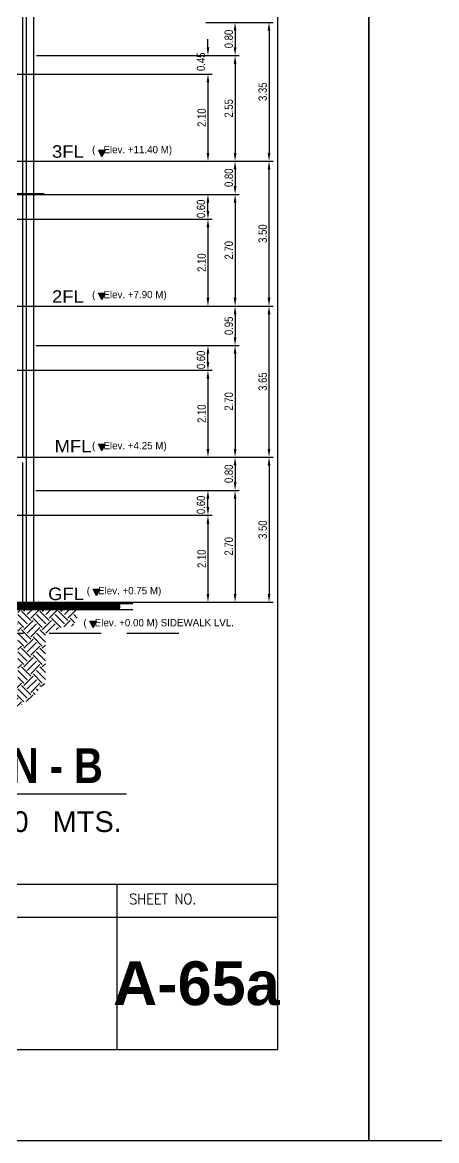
# Model space of a CAD drawing. Header units: millimetres. Extents: x 2148 to 2681, y 758 to 986.
# Drawn here: x 2469.88 to 2479.89, y 833.84 to 860.86 of the extents above; entities that cross this region are included whole.
import ezdxf
from ezdxf.enums import TextEntityAlignment as Align

# ---------------------------------------------------------------- set-up
doc = ezdxf.new("R2010")
doc.units = ezdxf.units.MM
doc.linetypes.add('27-A-2008-DD$0$LVL 11$0$xa-fp_t1_l11_39$0$HIDDEN2', pattern=[0.1875, 0.125, -0.0625])
for name, color, linetype in [('4CO', 4, 'Continuous'), ('A-Hatch', 253, 'Continuous'), ('A-Wall', 4, 'Continuous'), ('cladding', 2, 'Continuous'), ('D', 1, 'Continuous'), ('DIM', 20, 'Continuous'), ('ELAYOUT', 4, 'Continuous'), ('hacht', 8, 'Continuous'), ('HATCH', 8, 'Continuous'), ('p-boarder', 2, 'Continuous'), ('TEXT', 6, 'Continuous'), ('TITLE', 3, 'Continuous'), ('wall', 4, 'Continuous')]:
    doc.layers.add(name, color=color, linetype=linetype)
doc.styles.add('ARIAL', font='arial.ttf')
doc.styles.add('ARIALNW', font='ARIALN.TTF')
doc.styles.add('MMTX$0$ESMX$0$X-OPTA1D', font='x-opta1d')
doc.styles.add('ROMANT', font='romant__.ttf')
doc.styles.add('SANSSERIFBOLD', font='SASB____.pfb', dxfattribs={"height": 0.6})
doc.styles.add('SMOOTHER', font='simplex_.ttf')
doc.dimstyles.new('DIM 100', dxfattribs={"dimtxt": 0.2, "dimasz": 0.2, "dimexe": 0.1, "dimexo": 0, "dimgap": 0.05, "dimtad": 1, "dimzin": 0, "dimdsep": 46, "dimtxsty": 'ARIALNW', "dimcen": 0.09, "dimclrd": 6, "dimclre": 6, "dimclrt": 13, "dimadec": 0, "dimazin": 0, "dimtfac": 1, "dimtofl": 0, "dimtmove": 2, "dimatfit": 3, "dimfxl": 1, "dimtolj": 1, "dimtzin": 0, "dimarcsym": 0})

# ---------------------------------------------------------------- blocks, each defined once
blk = doc.blocks.new('A$C1DB67A09')
at = {"layer": 'D', "ltscale": 0.5}
blk.add_line((102.807, -77.28, 0), (102.807, -81.28, 0), dxfattribs=at)
at = {"layer": 'Defpoints', "ltscale": 0.5, "elevation": 0}
blk.add_lwpolyline([(7.292, -83.48), (108.892, -83.48), (108.892, -7.28), (7.292, -7.28)], close=True, dxfattribs=at)
at = {"layer": 'p-boarder', "ltscale": 0.5}
blk.add_line((65.105, -78.08, 0), (106.692, -78.08, 0), dxfattribs=at)
at = {"layer": 'wall', "color": 16, "linetype": 'ByBlock', "ltscale": 1.5}
blk.add_line((9.492, -77.28, 0), (106.692, -77.28, 0), dxfattribs=at)
at = {"layer": 'wall', "color": 16, "linetype": 'ByBlock', "ltscale": 1.5, "elevation": 0}
blk.add_lwpolyline([(9.492, -81.28), (106.692, -81.28), (106.692, -9.48), (9.492, -9.48)], close=True, dxfattribs=at)
at = {"layer": 'TITLE', "style": 'SMOOTHER', "width": 0.9}
blk.add_text('SHEET NO.', height=0.2534, dxfattribs=at).set_placement((103.106, -77.769, 0))
blk = doc.blocks.new('*D2555')
at = {"layer": 'cladding', "color": 6, "lineweight": -2, "transparency": 16777216}
for p, q in [((2470.21, 849.549), (2475.121, 849.549)), ((2475.021, 849.349), (2475.021, 847.049)), ((2469.703, 846.849), (2475.121, 846.849))]:
    blk.add_line(p, q, dxfattribs=at)
at = {"layer": 'cladding', "color": 6, "transparency": 16777216}
for points in [[(2474.988, 849.349), (2475.054, 849.349), (2475.021, 849.549)], [(2474.988, 847.049), (2475.054, 847.049), (2475.021, 846.849)]]:
    blk.add_solid(points, dxfattribs=at)
at = {"layer": 'Defpoints', "color": 0, "transparency": 16777216}
for p in [(2470.21, 849.549), (2469.703, 846.849), (2475.021, 846.849)]:
    blk.add_point(p, dxfattribs=at)
at = {"layer": 'cladding', "color": 13, "transparency": 16777216, "insert": (2474.869, 848.199), "char_height": 0.2, "attachment_point": 5, "rotation": 90, "style": 'ARIALNW'}
blk.add_mtext('\\A1;2.70', dxfattribs=at)
blk = doc.blocks.new('*D2556')
at = {"layer": 'cladding', "color": 6, "lineweight": -2, "transparency": 16777216}
for p, q in [((2474.317, 850.352), (2475.121, 850.352)), ((2475.021, 850.152), (2475.021, 849.749)), ((2474.317, 849.549), (2475.121, 849.549))]:
    blk.add_line(p, q, dxfattribs=at)
at = {"layer": 'cladding', "color": 6, "transparency": 16777216}
for points in [[(2474.988, 850.152), (2475.054, 850.152), (2475.021, 850.352)], [(2474.988, 849.749), (2475.054, 849.749), (2475.021, 849.549)]]:
    blk.add_solid(points, dxfattribs=at)
at = {"layer": 'Defpoints', "color": 0, "transparency": 16777216}
for p in [(2474.317, 850.352), (2474.317, 849.549), (2475.021, 849.549)]:
    blk.add_point(p, dxfattribs=at)
at = {"layer": 'cladding', "color": 13, "transparency": 16777216, "insert": (2474.869, 849.95), "char_height": 0.2, "attachment_point": 5, "rotation": 90, "style": 'ARIALNW'}
blk.add_mtext('\\A1;0.80', dxfattribs=at)
blk = doc.blocks.new('*D2557')
at = {"layer": 'cladding', "color": 6, "lineweight": -2, "transparency": 16777216}
for p, q in [((2468.772, 848.949), (2474.466, 848.949)), ((2474.366, 848.749), (2474.366, 847.049)), ((2468.772, 846.849), (2474.466, 846.849))]:
    blk.add_line(p, q, dxfattribs=at)
at = {"layer": 'cladding', "color": 6, "transparency": 16777216}
for points in [[(2474.332, 848.749), (2474.399, 848.749), (2474.366, 848.949)], [(2474.332, 847.049), (2474.399, 847.049), (2474.366, 846.849)]]:
    blk.add_solid(points, dxfattribs=at)
at = {"layer": 'Defpoints', "color": 0, "transparency": 16777216}
for p in [(2468.772, 848.949), (2468.772, 846.849), (2474.366, 846.849)]:
    blk.add_point(p, dxfattribs=at)
at = {"layer": 'cladding', "color": 13, "transparency": 16777216, "insert": (2474.214, 847.899), "char_height": 0.2, "attachment_point": 5, "rotation": 90, "style": 'ARIALNW'}
blk.add_mtext('\\A1;2.10', dxfattribs=at)
blk = doc.blocks.new('*D2558')
at = {"layer": 'cladding', "color": 6, "lineweight": -2, "transparency": 16777216}
for p, q in [((2470.21, 849.549), (2474.466, 849.549)), ((2474.366, 849.149), (2474.366, 849.349)), ((2470.346, 848.949), (2474.466, 848.949))]:
    blk.add_line(p, q, dxfattribs=at)
at = {"layer": 'cladding', "color": 6, "transparency": 16777216}
for points in [[(2474.332, 849.349), (2474.399, 849.349), (2474.366, 849.549)], [(2474.332, 849.149), (2474.399, 849.149), (2474.366, 848.949)]]:
    blk.add_solid(points, dxfattribs=at)
at = {"layer": 'Defpoints', "color": 0, "transparency": 16777216}
for p in [(2470.21, 849.549), (2474.366, 849.549), (2470.346, 848.949)]:
    blk.add_point(p, dxfattribs=at)
at = {"layer": 'cladding', "color": 13, "transparency": 16777216, "insert": (2474.198, 849.199), "char_height": 0.2, "attachment_point": 5, "rotation": 90, "style": 'ARIALNW'}
blk.add_mtext('\\A1;0.60', dxfattribs=at)
blk = doc.blocks.new('*D2559')
at = {"layer": 'cladding', "color": 6, "lineweight": -2, "transparency": 16777216}
for p, q in [((2470.208, 853.049), (2475.121, 853.049)), ((2475.021, 852.849), (2475.021, 850.552)), ((2469.703, 850.352), (2475.121, 850.352))]:
    blk.add_line(p, q, dxfattribs=at)
at = {"layer": 'cladding', "color": 6, "transparency": 16777216}
for points in [[(2474.988, 852.849), (2475.054, 852.849), (2475.021, 853.049)], [(2474.988, 850.552), (2475.054, 850.552), (2475.021, 850.352)]]:
    blk.add_solid(points, dxfattribs=at)
at = {"layer": 'Defpoints', "color": 0, "transparency": 16777216}
for p in [(2470.208, 853.049), (2469.703, 850.352), (2475.021, 850.352)]:
    blk.add_point(p, dxfattribs=at)
at = {"layer": 'cladding', "color": 13, "transparency": 16777216, "insert": (2474.869, 851.7), "char_height": 0.2, "attachment_point": 5, "rotation": 90, "style": 'ARIALNW'}
blk.add_mtext('\\A1;2.70', dxfattribs=at)
blk = doc.blocks.new('*D2560')
at = {"layer": 'cladding', "color": 6, "lineweight": -2, "transparency": 16777216}
for p, q in [((2474.317, 854.002), (2475.121, 854.002)), ((2475.021, 853.802), (2475.021, 853.249)), ((2474.317, 853.049), (2475.121, 853.049))]:
    blk.add_line(p, q, dxfattribs=at)
at = {"layer": 'cladding', "color": 6, "transparency": 16777216}
for points in [[(2474.988, 853.802), (2475.054, 853.802), (2475.021, 854.002)], [(2474.988, 853.249), (2475.054, 853.249), (2475.021, 853.049)]]:
    blk.add_solid(points, dxfattribs=at)
at = {"layer": 'Defpoints', "color": 0, "transparency": 16777216}
for p in [(2474.317, 854.002), (2474.317, 853.049), (2475.021, 853.049)]:
    blk.add_point(p, dxfattribs=at)
at = {"layer": 'cladding', "color": 13, "transparency": 16777216, "insert": (2474.869, 853.525), "char_height": 0.2, "attachment_point": 5, "rotation": 90, "style": 'ARIALNW'}
blk.add_mtext('\\A1;0.95', dxfattribs=at)
blk = doc.blocks.new('*D2567')
at = {"layer": 'cladding', "color": 6, "lineweight": -2, "transparency": 16777216}
for p, q in [((2468.772, 852.452), (2474.466, 852.452)), ((2474.366, 852.252), (2474.366, 850.552)), ((2468.772, 850.352), (2474.466, 850.352))]:
    blk.add_line(p, q, dxfattribs=at)
at = {"layer": 'cladding', "color": 6, "transparency": 16777216}
for points in [[(2474.332, 852.252), (2474.399, 852.252), (2474.366, 852.452)], [(2474.332, 850.552), (2474.399, 850.552), (2474.366, 850.352)]]:
    blk.add_solid(points, dxfattribs=at)
at = {"layer": 'Defpoints', "color": 0, "transparency": 16777216}
for p in [(2468.772, 852.452), (2468.772, 850.352), (2474.366, 850.352)]:
    blk.add_point(p, dxfattribs=at)
at = {"layer": 'cladding', "color": 13, "transparency": 16777216, "insert": (2474.214, 851.402), "char_height": 0.2, "attachment_point": 5, "rotation": 90, "style": 'ARIALNW'}
blk.add_mtext('\\A1;2.10', dxfattribs=at)
blk = doc.blocks.new('*D2568')
at = {"layer": 'cladding', "color": 6, "lineweight": -2, "transparency": 16777216}
for p, q in [((2470.208, 853.049), (2474.466, 853.049)), ((2474.366, 852.652), (2474.366, 852.849)), ((2470.346, 852.452), (2474.466, 852.452))]:
    blk.add_line(p, q, dxfattribs=at)
at = {"layer": 'cladding', "color": 6, "transparency": 16777216}
for points in [[(2474.332, 852.849), (2474.399, 852.849), (2474.366, 853.049)], [(2474.332, 852.652), (2474.399, 852.652), (2474.366, 852.452)]]:
    blk.add_solid(points, dxfattribs=at)
at = {"layer": 'Defpoints', "color": 0, "transparency": 16777216}
for p in [(2470.208, 853.049), (2474.366, 853.049), (2470.346, 852.452)]:
    blk.add_point(p, dxfattribs=at)
at = {"layer": 'cladding', "color": 13, "transparency": 16777216, "insert": (2474.198, 852.702), "char_height": 0.2, "attachment_point": 5, "rotation": 90, "style": 'ARIALNW'}
blk.add_mtext('\\A1;0.60', dxfattribs=at)
blk = doc.blocks.new('*D2561')
at = {"layer": 'cladding', "color": 6, "lineweight": -2, "transparency": 16777216}
for p, q in [((2470.407, 856.702), (2475.121, 856.702)), ((2475.021, 856.502), (2475.021, 854.202)), ((2469.703, 854.002), (2475.121, 854.002))]:
    blk.add_line(p, q, dxfattribs=at)
at = {"layer": 'cladding', "color": 6, "transparency": 16777216}
for points in [[(2474.988, 856.502), (2475.054, 856.502), (2475.021, 856.702)], [(2474.988, 854.202), (2475.054, 854.202), (2475.021, 854.002)]]:
    blk.add_solid(points, dxfattribs=at)
at = {"layer": 'Defpoints', "color": 0, "transparency": 16777216}
for p in [(2470.407, 856.702), (2469.703, 854.002), (2475.021, 854.002)]:
    blk.add_point(p, dxfattribs=at)
at = {"layer": 'cladding', "color": 13, "transparency": 16777216, "insert": (2474.869, 855.352), "char_height": 0.2, "attachment_point": 5, "rotation": 90, "style": 'ARIALNW'}
blk.add_mtext('\\A1;2.70', dxfattribs=at)
blk = doc.blocks.new('*D2562')
at = {"layer": 'cladding', "color": 6, "lineweight": -2, "transparency": 16777216}
for p, q in [((2474.317, 857.505), (2475.121, 857.505)), ((2475.021, 857.305), (2475.021, 856.902)), ((2474.317, 856.702), (2475.121, 856.702))]:
    blk.add_line(p, q, dxfattribs=at)
at = {"layer": 'cladding', "color": 6, "transparency": 16777216}
for points in [[(2474.988, 857.305), (2475.054, 857.305), (2475.021, 857.505)], [(2474.988, 856.902), (2475.054, 856.902), (2475.021, 856.702)]]:
    blk.add_solid(points, dxfattribs=at)
at = {"layer": 'Defpoints', "color": 0, "transparency": 16777216}
for p in [(2474.317, 857.505), (2474.317, 856.702), (2475.021, 856.702)]:
    blk.add_point(p, dxfattribs=at)
at = {"layer": 'cladding', "color": 13, "transparency": 16777216, "insert": (2474.869, 857.103), "char_height": 0.2, "attachment_point": 5, "rotation": 90, "style": 'ARIALNW'}
blk.add_mtext('\\A1;0.80', dxfattribs=at)
blk = doc.blocks.new('*D2563')
at = {"layer": 'cladding', "color": 6, "lineweight": -2, "transparency": 16777216}
for p, q in [((2468.772, 856.102), (2474.466, 856.102)), ((2474.366, 855.902), (2474.366, 854.202)), ((2468.772, 854.002), (2474.466, 854.002))]:
    blk.add_line(p, q, dxfattribs=at)
at = {"layer": 'cladding', "color": 6, "transparency": 16777216}
for points in [[(2474.332, 855.902), (2474.399, 855.902), (2474.366, 856.102)], [(2474.332, 854.202), (2474.399, 854.202), (2474.366, 854.002)]]:
    blk.add_solid(points, dxfattribs=at)
at = {"layer": 'Defpoints', "color": 0, "transparency": 16777216}
for p in [(2468.772, 856.102), (2468.772, 854.002), (2474.366, 854.002)]:
    blk.add_point(p, dxfattribs=at)
at = {"layer": 'cladding', "color": 13, "transparency": 16777216, "insert": (2474.214, 855.052), "char_height": 0.2, "attachment_point": 5, "rotation": 90, "style": 'ARIALNW'}
blk.add_mtext('\\A1;2.10', dxfattribs=at)
blk = doc.blocks.new('*D2564')
at = {"layer": 'cladding', "color": 6, "lineweight": -2, "transparency": 16777216}
for p, q in [((2470.407, 856.702), (2474.466, 856.702)), ((2474.366, 856.302), (2474.366, 856.502)), ((2470.346, 856.102), (2474.466, 856.102))]:
    blk.add_line(p, q, dxfattribs=at)
at = {"layer": 'cladding', "color": 6, "transparency": 16777216}
for points in [[(2474.332, 856.502), (2474.399, 856.502), (2474.366, 856.702)], [(2474.332, 856.302), (2474.399, 856.302), (2474.366, 856.102)]]:
    blk.add_solid(points, dxfattribs=at)
at = {"layer": 'Defpoints', "color": 0, "transparency": 16777216}
for p in [(2470.407, 856.702), (2474.366, 856.702), (2470.346, 856.102)]:
    blk.add_point(p, dxfattribs=at)
at = {"layer": 'cladding', "color": 13, "transparency": 16777216, "insert": (2474.198, 856.352), "char_height": 0.2, "attachment_point": 5, "rotation": 90, "style": 'ARIALNW'}
blk.add_mtext('\\A1;0.60', dxfattribs=at)
blk = doc.blocks.new('*D2565')
at = {"layer": 'cladding', "color": 6, "lineweight": -2, "transparency": 16777216}
for p, q in [((2470.227, 860.055), (2475.121, 860.055)), ((2475.021, 859.855), (2475.021, 857.705)), ((2469.703, 857.505), (2475.121, 857.505))]:
    blk.add_line(p, q, dxfattribs=at)
at = {"layer": 'cladding', "color": 6, "transparency": 16777216}
for points in [[(2474.988, 859.855), (2475.054, 859.855), (2475.021, 860.055)], [(2474.988, 857.705), (2475.054, 857.705), (2475.021, 857.505)]]:
    blk.add_solid(points, dxfattribs=at)
at = {"layer": 'Defpoints', "color": 0, "transparency": 16777216}
for p in [(2470.227, 860.055), (2469.703, 857.505), (2475.021, 857.505)]:
    blk.add_point(p, dxfattribs=at)
at = {"layer": 'cladding', "color": 13, "transparency": 16777216, "insert": (2474.869, 858.78), "char_height": 0.2, "attachment_point": 5, "rotation": 90, "style": 'ARIALNW'}
blk.add_mtext('\\A1;2.55', dxfattribs=at)
blk = doc.blocks.new('*D2566')
at = {"layer": 'cladding', "color": 6, "lineweight": -2, "transparency": 16777216}
for p, q in [((2474.317, 860.858), (2475.121, 860.858)), ((2475.021, 860.658), (2475.021, 860.255)), ((2474.366, 860.055), (2475.121, 860.055))]:
    blk.add_line(p, q, dxfattribs=at)
at = {"layer": 'cladding', "color": 6, "transparency": 16777216}
for points in [[(2474.988, 860.658), (2475.054, 860.658), (2475.021, 860.858)], [(2474.988, 860.255), (2475.054, 860.255), (2475.021, 860.055)]]:
    blk.add_solid(points, dxfattribs=at)
at = {"layer": 'Defpoints', "color": 0, "transparency": 16777216}
for p in [(2474.317, 860.858), (2474.366, 860.055), (2475.021, 860.055)]:
    blk.add_point(p, dxfattribs=at)
at = {"layer": 'cladding', "color": 13, "transparency": 16777216, "insert": (2474.869, 860.456), "char_height": 0.2, "attachment_point": 5, "rotation": 90, "style": 'ARIALNW'}
blk.add_mtext('\\A1;0.80', dxfattribs=at)
blk = doc.blocks.new('*D2569')
at = {"layer": 'cladding', "color": 6, "lineweight": -2, "transparency": 16777216}
for p, q in [((2468.772, 859.605), (2474.466, 859.605)), ((2474.366, 859.405), (2474.366, 857.705)), ((2468.772, 857.505), (2474.466, 857.505))]:
    blk.add_line(p, q, dxfattribs=at)
at = {"layer": 'cladding', "color": 6, "transparency": 16777216}
for points in [[(2474.332, 859.405), (2474.399, 859.405), (2474.366, 859.605)], [(2474.332, 857.705), (2474.399, 857.705), (2474.366, 857.505)]]:
    blk.add_solid(points, dxfattribs=at)
at = {"layer": 'Defpoints', "color": 0, "transparency": 16777216}
for p in [(2468.772, 859.605), (2468.772, 857.505), (2474.366, 857.505)]:
    blk.add_point(p, dxfattribs=at)
at = {"layer": 'cladding', "color": 13, "transparency": 16777216, "insert": (2474.214, 858.555), "char_height": 0.2, "attachment_point": 5, "rotation": 90, "style": 'ARIALNW'}
blk.add_mtext('\\A1;2.10', dxfattribs=at)
blk = doc.blocks.new('*D2570')
at = {"layer": 'cladding', "color": 6, "lineweight": -2, "transparency": 16777216}
for p, q in [((2474.366, 860.255), (2474.366, 860.455)), ((2470.227, 860.055), (2474.466, 860.055)), ((2470.346, 859.605), (2474.466, 859.605)), ((2474.366, 859.405), (2474.366, 859.205))]:
    blk.add_line(p, q, dxfattribs=at)
at = {"layer": 'cladding', "color": 6, "transparency": 16777216}
for points in [[(2474.332, 860.255), (2474.399, 860.255), (2474.366, 860.055)], [(2474.332, 859.405), (2474.399, 859.405), (2474.366, 859.605)]]:
    blk.add_solid(points, dxfattribs=at)
at = {"layer": 'Defpoints', "color": 0, "transparency": 16777216}
for p in [(2470.227, 860.055), (2474.366, 860.055), (2470.346, 859.605)]:
    blk.add_point(p, dxfattribs=at)
at = {"layer": 'cladding', "color": 13, "transparency": 16777216, "insert": (2474.198, 859.905), "char_height": 0.2, "attachment_point": 5, "rotation": 90, "style": 'ARIALNW'}
blk.add_mtext('\\A1;0.45', dxfattribs=at)
blk = doc.blocks.new('*D2615')
at = {"layer": 'cladding', "color": 6, "linetype": 'ByBlock', "lineweight": -2, "transparency": 16777216}
for p, q in [((2475.121, 854.002), (2475.94, 854.002)), ((2475.84, 850.552), (2475.84, 853.802)), ((2475.121, 850.352), (2475.94, 850.352))]:
    blk.add_line(p, q, dxfattribs=at)
at = {"layer": 'cladding', "color": 6, "transparency": 16777216}
for points in [[(2475.807, 853.802), (2475.874, 853.802), (2475.84, 854.002)], [(2475.807, 850.552), (2475.874, 850.552), (2475.84, 850.352)]]:
    blk.add_solid(points, dxfattribs=at)
at = {"layer": 'Defpoints', "color": 0, "transparency": 16777216}
for p in [(2475.121, 854.002), (2475.84, 854.002), (2475.121, 850.352)]:
    blk.add_point(p, dxfattribs=at)
at = {"layer": 'cladding', "color": 13, "transparency": 16777216, "insert": (2475.688, 852.177), "char_height": 0.2, "attachment_point": 5, "rotation": 90, "style": 'ARIALNW'}
blk.add_mtext('\\A1;3.65', dxfattribs=at)
blk = doc.blocks.new('*D2616')
at = {"layer": 'cladding', "color": 6, "linetype": 'ByBlock', "lineweight": -2, "transparency": 16777216}
for p, q in [((2475.531, 850.352), (2475.94, 850.352)), ((2475.84, 850.152), (2475.84, 847.049)), ((2475.121, 846.849), (2475.94, 846.849))]:
    blk.add_line(p, q, dxfattribs=at)
at = {"layer": 'cladding', "color": 6, "transparency": 16777216}
for points in [[(2475.807, 850.152), (2475.874, 850.152), (2475.84, 850.352)], [(2475.807, 847.049), (2475.874, 847.049), (2475.84, 846.849)]]:
    blk.add_solid(points, dxfattribs=at)
at = {"layer": 'Defpoints', "color": 0, "transparency": 16777216}
for p in [(2475.531, 850.352), (2475.121, 846.849), (2475.84, 846.849)]:
    blk.add_point(p, dxfattribs=at)
at = {"layer": 'cladding', "color": 13, "transparency": 16777216, "insert": (2475.688, 848.6), "char_height": 0.2, "attachment_point": 5, "rotation": 90, "style": 'ARIALNW'}
blk.add_mtext('\\A1;3.50', dxfattribs=at)
blk = doc.blocks.new('*D2617')
at = {"layer": 'cladding', "color": 6, "linetype": 'ByBlock', "lineweight": -2, "transparency": 16777216}
for p, q in [((2475.121, 857.505), (2475.94, 857.505)), ((2475.84, 854.202), (2475.84, 857.305)), ((2475.531, 854.002), (2475.94, 854.002))]:
    blk.add_line(p, q, dxfattribs=at)
at = {"layer": 'cladding', "color": 6, "transparency": 16777216}
for points in [[(2475.807, 857.305), (2475.874, 857.305), (2475.84, 857.505)], [(2475.807, 854.202), (2475.874, 854.202), (2475.84, 854.002)]]:
    blk.add_solid(points, dxfattribs=at)
at = {"layer": 'Defpoints', "color": 0, "transparency": 16777216}
for p in [(2475.121, 857.505), (2475.84, 857.505), (2475.531, 854.002)]:
    blk.add_point(p, dxfattribs=at)
at = {"layer": 'cladding', "color": 13, "transparency": 16777216, "insert": (2475.688, 855.753), "char_height": 0.2, "attachment_point": 5, "rotation": 90, "style": 'ARIALNW'}
blk.add_mtext('\\A1;3.50', dxfattribs=at)
blk = doc.blocks.new('*D2618')
at = {"layer": 'cladding', "color": 6, "linetype": 'ByBlock', "lineweight": -2, "transparency": 16777216}
for p, q in [((2475.121, 860.858), (2475.94, 860.858)), ((2475.84, 860.658), (2475.84, 857.705)), ((2475.121, 857.505), (2475.94, 857.505))]:
    blk.add_line(p, q, dxfattribs=at)
at = {"layer": 'cladding', "color": 6, "transparency": 16777216}
for points in [[(2475.807, 860.658), (2475.874, 860.658), (2475.84, 860.858)], [(2475.807, 857.705), (2475.874, 857.705), (2475.84, 857.505)]]:
    blk.add_solid(points, dxfattribs=at)
at = {"layer": 'Defpoints', "color": 0, "transparency": 16777216}
for p in [(2475.121, 860.858), (2475.121, 857.505), (2475.84, 857.505)]:
    blk.add_point(p, dxfattribs=at)
at = {"layer": 'cladding', "color": 13, "transparency": 16777216, "insert": (2475.688, 859.181), "char_height": 0.2, "attachment_point": 5, "rotation": 90, "style": 'ARIALNW'}
blk.add_mtext('\\A1;3.35', dxfattribs=at)

msp = doc.modelspace()

# ---------------------------------------------------------------- hatches: boundary and pattern name
for points in [[(2471.7204784, 857.7716718), (2471.8832269, 857.7716718), (2471.8000757, 857.6054778)], [(2471.7204784, 854.3186961), (2471.8832269, 854.3186961), (2471.8000757, 854.1525021)], [(2471.7204784, 850.6686961), (2471.8832269, 850.6686961), (2471.8000757, 850.5025021)], [(2471.5910849, 847.1657204), (2471.7538334, 847.1657204), (2471.6706822, 846.9995264)], [(2471.5104715, 846.3911705), (2471.67322, 846.3911705), (2471.5900688, 846.2249765)]]:
    msp.add_hatch(color=2).paths.add_polyline_path(points)
at = {"layer": 'hacht'}
h = msp.add_hatch(dxfattribs=at)
h.set_pattern_fill('EARTH', color=256, scale=0.05, angle=45, style=0)
h.set_pattern_definition([(45, (235.34843, -84.34058), (3e-17, 0.449012806), [0.3175, -0.3175]), (45, (235.26424, -84.2564), (3e-17, 0.449012806), [0.3175, -0.3175]), (45, (235.18005, -84.1722), (3e-17, 0.449012806), [0.3175, -0.3175]), (135, (235.18005, -84.11607), (-0.449012806, 3e-17), [0.3175, -0.3175]), (135, (235.26424, -84.03188), (-0.449012806, 3e-17), [0.3175, -0.3175]), (135, (235.34843, -83.9477), (-0.449012806, 3e-17), [0.3175, -0.3175])])
h.paths.add_polyline_path([(2470.4424509, 846.07737), (2470.9207532, 846.2685407), (2471.1120754, 846.2685407), (2471.2487324, 846.5552954), (2471.1921359, 846.6540016), (2470.2779877, 846.6676818), (2469.773745, 846.6676818), (2469.773745, 844.8967427), (2468.7096214, 844.8967427), (2468.7096214, 844.2612508), (2469.7181641, 844.2612508), (2470.1554676, 844.5753158), (2470.4424509, 844.9166925), (2470.4424509, 845.3809635), (2470.4424509, 845.7633036)])
h.paths.add_polyline_path([(2463.7759565, 846.0986765), (2463.3948404, 846.0986765), (2463.5429573, 845.8766769), (2463.5429573, 845.7271557), (2463.4788235, 845.4815132), (2463.4788235, 845.2145099), (2463.2974558, 844.9459318), (2463.3722761, 844.6629083), (2463.5112271, 844.5614478), (2463.634144, 844.4760061), (2465.2904429, 844.4760061), (2466.219715, 844.2612508), (2468.7096214, 844.2612508), (2468.7096214, 844.8967427), (2463.7759565, 844.8967427)])
at = {"layer": 'HATCH'}
h = msp.add_hatch(dxfattribs=at)
h.set_pattern_fill('ANSI31', color=256, scale=0.008, style=0)
h.set_pattern_definition([(45, (2.582338, 5e-13), (-0.01796051224, 0.01796051224), [])])
h.paths.add_polyline_path([(2472.2476681, 846.8190308), (2469.5740267, 846.8190308), (2469.5740267, 846.6676818), (2472.2476681, 846.6676818)])

# ---------------------------------------------------------------- linework, layer by layer
msp.add_line((2459.5378696, 842.2234247), (2472.3957032, 842.215203))
at = {"color": 2, "elevation": 0}
for points in [[(2471.7204784, 857.7716718), (2471.8832269, 857.7716718), (2471.8000757, 857.6054778), (2471.7204784, 857.7716718)], [(2471.7204784, 854.3186961), (2471.8832269, 854.3186961), (2471.8000757, 854.1525021), (2471.7204784, 854.3186961)], [(2471.7204784, 850.6686961), (2471.8832269, 850.6686961), (2471.8000757, 850.5025021), (2471.7204784, 850.6686961)], [(2471.5910849, 847.1657204), (2471.7538334, 847.1657204), (2471.6706822, 846.9995264), (2471.5910849, 847.1657204)], [(2471.5104715, 846.3911705), (2471.67322, 846.3911705), (2471.5900688, 846.2249765), (2471.5104715, 846.3911705)]]:
    msp.add_lwpolyline(points, dxfattribs=at)
at = {"layer": 'A-Hatch'}
msp.add_line((2469.9847615, 846.8486765, 0), (2469.9847615, 877.7474821, 0), dxfattribs=at)
at = {"layer": 'A-Wall'}
msp.add_line((2470.1526955, 877.747842, 0), (2470.1526955, 846.8486765, 0), dxfattribs=at)
at = {"layer": 'cladding'}
for p, q in [((2469.8972939, 850.3516522, 0), (2469.8972939, 877.7474821, 0)), ((2469.8972939, 846.8486765, 0), (2469.8972939, 850.2266522, 0)), ((2456.8252842, 846.8486765, 0), (2472.5497061, 846.8486765, 0))]:
    msp.add_line(p, q, dxfattribs=at)
at = {"layer": 'Defpoints', "ltscale": 0.5, "elevation": 0}
msp.add_lwpolyline([(2478.2500187, 833.8388045), (2579.8500187, 833.8388045), (2579.8500187, 910.0388045), (2478.2500187, 910.0388045)], close=True, dxfattribs=at)
at = {"layer": 'ELAYOUT', "ltscale": 10}
for p, q in [((2469.5740267, 846.8190308, 0), (2472.5497061, 846.8190308, 0)), ((2469.5740267, 846.6676818, 0), (2472.5497061, 846.6676818, 0))]:
    msp.add_line(p, q, dxfattribs=at)
at = {"layer": 'ELAYOUT', "linetype": '27-A-2008-DD$0$LVL 11$0$xa-fp_t1_l11_39$0$HIDDEN2', "ltscale": 10}
msp.add_line((2455.5344672, 846.0986765, 0), (2474.2311683, 846.0986765, 0), dxfattribs=at)
at = {"layer": 'hacht'}
for p, q in [((2466.6161973, 856.7216522, 0), (2470.4073812, 856.7216522, 0)), ((2466.6161973, 856.7016522, 0), (2470.4073812, 856.7016522, 0))]:
    msp.add_line(p, q, dxfattribs=at)

# ---------------------------------------------------------------- block references
at = {"layer": 'DIM', "color": 8}
for p in [(2369.358248, 917.3189005), (2470.958248, 917.3189005)]:
    msp.add_blockref('A$C1DB67A09', p, dxfattribs=at)

# ---------------------------------------------------------------- texts
at = {"color": 2, "style": 'MMTX$0$ESMX$0$X-OPTA1D', "width": 1.1}
for s, p in [('3FL', (2470.6009104, 857.585705, 0)), ('2FL', (2470.6009105, 854.0827293, 0)), ('MFL', (2470.6636642, 850.4684032, 0)), ('GFL', (2470.507614, 846.8987533, 0))]:
    msp.add_text(s, height=0.3024, dxfattribs=at).set_placement(p)
at = {"color": 2, "char_height": 0.1764, "attachment_point": 1, "rotation": 0.01263539, "style": 'MMTX$0$ESMX$0$X-OPTA1D'}
for s, insert, width in [('({\\fMicrosoft JhengHei|b0|i0|c0|p34; \\fMS Shell Dlg 2|b0|i0|c0|p0;\\H0.6666x;   }Elev. +11.40 M)', (2471.5679771, 857.8721818, 0), 7.887003976), ('({\\fMicrosoft JhengHei|b0|i0|c0|p34; \\fMS Shell Dlg 2|b0|i0|c0|p0;\\H0.6666x;   }Elev. +7.90 M)', (2471.5679881, 854.3692061, 0), 7.886992949), ('({\\fMicrosoft JhengHei|b0|i0|c0|p34; \\fMS Shell Dlg 2|b0|i0|c0|p0;\\H0.6666x;   }Elev. +4.25 M)', (2471.5679881, 850.7192061, 0), 7.886992949), ('({\\fMicrosoft JhengHei|b0|i0|c0|p34; \\fMS Shell Dlg 2|b0|i0|c0|p0;\\H0.6666x;   }Elev. +0.75 M)', (2471.4385946, 847.2162304, 0), 7.886992949), ('({\\fMicrosoft JhengHei|b0|i0|c0|p34; \\fMS Shell Dlg 2|b0|i0|c0|p0;\\H0.6666x;   }Elev. +0.00 M) SIDEWALK LVL.', (2471.3579812, 846.4416805, 0), 7.886992949)]:
    msp.add_mtext(s, dxfattribs=dict(at, insert=insert, width=width))
at = {"color": 0, "insert": (2459.5937546, 841.7954783), "char_height": 0.5, "width": 19.742788118, "attachment_point": 1, "style": 'ARIAL'}
msp.add_mtext('{\\fArial|b0|i0|c204|p34;SCALE:        \\fArial|b0|i0|c186|p34;          \\fArial|b0|i0|c204|p34; \\fArial|b0|i0|c186|p34;             \\fArial|b0|i0|c204|p34;1:\\fArial|b0|i0|c186|p34;1\\fArial|b0|i0|c204|p34;00\\fArial|b0|i0|c186|p34;   \\fArial|b0|i0|c204|p34;MTS.}', dxfattribs=at)
at = {"layer": '4CO', "insert": (2466.0273581, 842.8935068, 0), "char_height": 0.84, "width": 38.593346383, "attachment_point": 5, "rotation": 359.93919431, "style": 'ROMANT'}
msp.add_mtext('{\\fTechnicBold|b1|i0|c2|p2;ELEVATION/SECTION - B}', dxfattribs=at)
at = {"layer": 'TEXT', "color": 11, "style": 'SANSSERIFBOLD'}
msp.add_text('A-65a', height=1.05827754, dxfattribs=at).set_placement((2474.0863105, 837.6420886, 0), align=Align.MIDDLE)

# ---------------------------------------------------------------- dimensions: what is measured, and where the dimension line sits
at = {"layer": 'cladding'}
for base, p1, p2, picture, middle in [((2475.0211207, 860.0546279, 0), (2474.3169613, 860.8576035, 0), (2474.3657006, 860.0546279, 0), '*D2566', (2474.8690061, 860.4561157, 0)), ((2475.0211207, 857.5046279, 0), (2470.2268506, 860.0546279, 0), (2469.7034202, 857.5046279, 0), '*D2565', (2474.8690061, 858.7796279, 0)), ((2474.3657006, 857.5046279, 0), (2468.771922, 859.6046279, 0), (2468.771922, 857.5046279, 0), '*D2569', (2474.213586, 858.5546279, 0)), ((2475.0211207, 856.7016522, 0), (2474.3169613, 857.5046278, 0), (2474.3169613, 856.7016522, 0), '*D2562', (2474.8690061, 857.10314, 0)), ((2475.0211207, 854.0016522, 0), (2470.4073812, 856.7016522, 0), (2469.7034202, 854.0016522, 0), '*D2561', (2474.8690061, 855.3516522, 0)), ((2474.3657006, 854.0016522, 0), (2468.771922, 856.1016522, 0), (2468.771922, 854.0016522, 0), '*D2563', (2474.213586, 855.0516522, 0)), ((2475.0211207, 853.0486765, 0), (2474.3169613, 854.0016522, 0), (2474.3169613, 853.0486765, 0), '*D2560', (2474.8690061, 853.5251643, 0)), ((2475.0211207, 850.3516522, 0), (2470.2082711, 853.0486765, 0), (2469.7034202, 850.3516522, 0), '*D2559', (2474.8690061, 851.7001643, 0)), ((2474.3657006, 850.3516522, 0), (2468.771922, 852.4516522, 0), (2468.771922, 850.3516522, 0), '*D2567', (2474.213586, 851.4016522, 0)), ((2475.0211207, 849.5486765, 0), (2474.3169613, 850.3516522, 0), (2474.3169613, 849.5486765, 0), '*D2556', (2474.8690061, 849.9501643, 0)), ((2475.0211207, 846.8486765, 0), (2470.210182, 849.5486765, 0), (2469.7034202, 846.8486765, 0), '*D2555', (2474.8690061, 848.1986765, 0)), ((2474.3657006, 846.8486765, 0), (2468.771922, 848.9486765, 0), (2468.771922, 846.8486765, 0), '*D2557', (2474.213586, 847.8986765, 0))]:
    dim = msp.add_linear_dim(base=base, p1=p1, p2=p2, angle=90, dimstyle='DIM 100', override={"dimfxl": 0.03}, dxfattribs=at)
    dim.commit()
    dim.dimension.update_dxf_attribs({"geometry": picture, "text_midpoint": middle})
for base, p1, p2, picture, middle in [((2475.8404253, 857.5046279, 0), (2475.1211207, 860.8576036, 0), (2475.1211207, 857.5046279, 0), '*D2618', (2475.6883108, 859.1811157, 0)), ((2475.8404253, 857.5046278, 0), (2475.530773, 854.0016522, 0), (2475.1211207, 857.5046278, 0), '*D2617', (2475.6883108, 855.75314, 0)), ((2475.8404253, 854.0016522, 0), (2475.1211207, 850.3516522, 0), (2475.1211207, 854.0016522, 0), '*D2615', (2475.6883108, 852.1766522, 0)), ((2475.8404253, 846.8486765, 0), (2475.530773, 850.3516522, 0), (2475.1211207, 846.8486765, 0), '*D2616', (2475.6883108, 848.6001643, 0))]:
    dim = msp.add_linear_dim(base=base, p1=p1, p2=p2, angle=90, dimstyle='DIM 100', dxfattribs=at)
    dim.commit()
    dim.dimension.update_dxf_attribs({"geometry": picture, "text_midpoint": middle})
for base, p1, p2, picture, middle in [((2474.3657006, 860.0546279, 0), (2470.3457567, 859.6046279, 0), (2470.2268506, 860.0546279, 0), '*D2570', (2474.1978701, 859.9046279, 0)), ((2474.3657006, 856.7016522, 0), (2470.3457567, 856.1016522, 0), (2470.4073812, 856.7016522, 0), '*D2564', (2474.1978701, 856.3516522, 0)), ((2474.3657006, 853.0486765, 0), (2470.3457567, 852.4516522, 0), (2470.2082711, 853.0486765, 0), '*D2568', (2474.1978701, 852.7016522, 0)), ((2474.3657006, 849.5486765, 0), (2470.3457567, 848.9486765, 0), (2470.210182, 849.5486765, 0), '*D2558', (2474.1978701, 849.1986765, 0))]:
    dim = msp.add_linear_dim(base=base, p1=p1, p2=p2, angle=90, dimstyle='DIM 100', override={"dimfxl": 0.03}, dxfattribs=at)
    dim.commit()
    dim.dimension.update_dxf_attribs({"geometry": picture, "text_midpoint": middle, "dimtype": 160})

doc.saveas('drawing.dxf')
